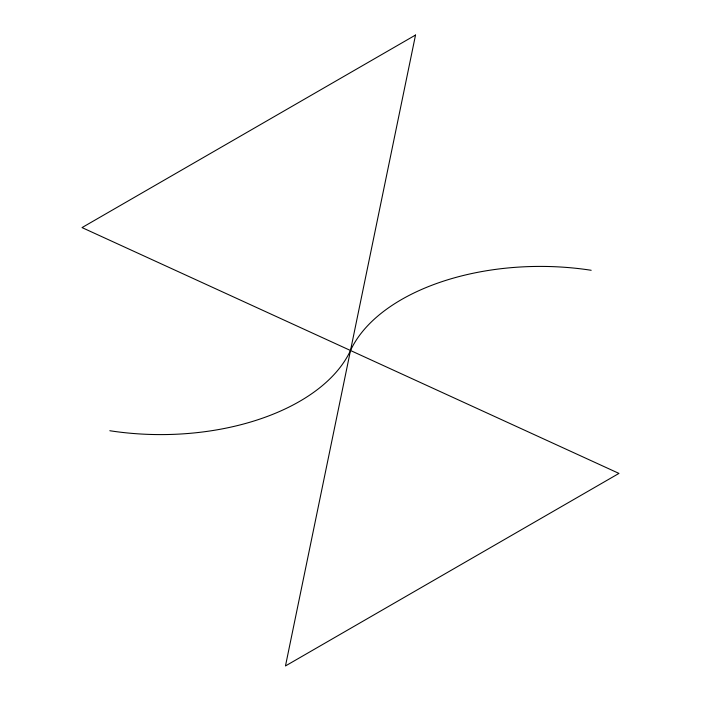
<?xml version="1.0" encoding="UTF-8"?>
<svg xmlns="http://www.w3.org/2000/svg" width="701" height="701" viewBox="0 0 701 701"><rect width="100%" height="100%" fill="white"/><g stroke="black" fill="none" stroke-linecap="round" stroke-linejoin="round"><path stroke-width="1.05" d="M109.82 430.729A196.517 113.457 0 0 0 350.5 350.5A196.517 113.457 0 0 1 591.18 270.279M415.527 35.05L285.473 665.95L618.965 473.412L82.035 227.588L415.527 35.05"/></g></svg>
